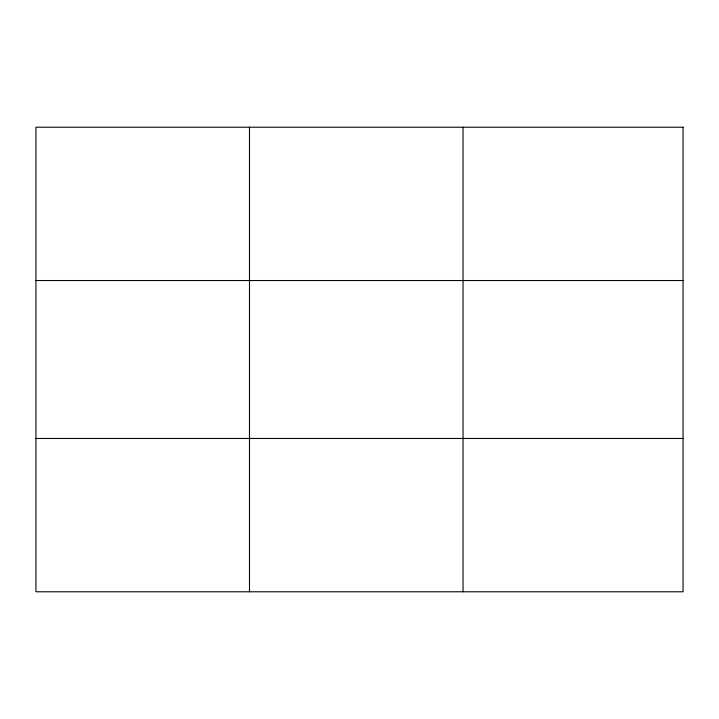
<?xml version="1.0" encoding="UTF-8"?>
<svg xmlns="http://www.w3.org/2000/svg" width="719" height="719" viewBox="0 0 719 719"><rect width="100%" height="100%" fill="white"/><g stroke="black" fill="none" stroke-linecap="round" stroke-linejoin="round"><path stroke-width="1.08" d="M249.493 591.782L249.493 127.218M463.036 591.782L463.036 127.218M35.95 280.527L683.05 280.527M35.95 438.473L683.05 438.473M683.05 127.218L683.05 591.782L35.95 591.782L35.95 127.218L683.05 127.218"/></g></svg>
